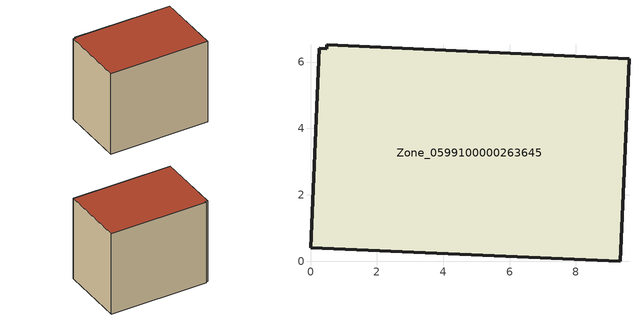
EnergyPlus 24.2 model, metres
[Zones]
Zone_0599100000263645
 floor ground (C_G): 0.49,6.52 9.6,6.1 9.33,0 0,0.41 0.26,6.41 0.49,6.4 z1.24
 wall outside (C_F): 9.33,0 9.6,6.1 0.49,6.52 0.49,6.4 0.26,6.41 0,0.41 9.33,0 z1.24:9.24
 roof outside (C_R): 9.6,6.1 0.49,6.52 0.49,6.4 0.26,6.41 0,0.41 9.33,0 z9.24
[BUILDING]
Pand.0599100000263645: North Axis=0; Terrain=City; Loads Convergence Tolerance Value=0.04; Temperature Convergence Tolerance Value=0.4; Solar Distribution=FullExterior; Maximum Number of Warmup Days=25; Minimum Number of Warmup Days=1
[Site:Location]
Rotterdam.The.Hague.AP_ZH_NLD Design_Conditions: Latitude=51.96; Longitude=4.45; Time Zone=1; Elevation=-4.5
[SITE:GROUNDTEMPERATURE:BUILDINGSURFACE]
18, 18, 18, 18, 18, 18, 18, 18, 18, 18, 18, 18
[MATERIAL] Thermal Absorptance=0.9; Solar Absorptance=0.7; Visible Absorptance=0.7
Name | Roughness | Thickness | Conductivity | Density | Specific Heat
G.TI.1965-1974 | MediumSmooth | 0.15 | 0.882353 | 540 | 1210
F.TI.1965-1974 | Rough | 0.3 | 0.697674 | 1920 | 840
R.TI.1965-1974 | MediumRough | 0.2 | 0.232558 | 1500 | 1000
[CONSTRUCTION]
C_G: G.TI.1965-1974
C_F: F.TI.1965-1974
C_R: R.TI.1965-1974
[ZONE]
Zone_0599100000263645: Type=1; Multiplier=1; Ceiling Height=Autocalculate; Volume=Autocalculate; Floor Area=autocalculate; Part of Total Floor Area=Yes
[ZONEINFILTRATION:DESIGNFLOWRATE]
Infil_Zone_0599100000263645: Zone or ZoneList or Space or SpaceList=Zone_0599100000263645; Schedule=AlwaysOn; Design Flow Rate Calculation Method=Flow/Area; Flow Rate per Floor Area=0.003; Constant Term Coefficient=1; Temperature Term Coefficient=0; Velocity Term Coefficient=0; Velocity Squared Term Coefficient=0
[HVACTEMPLATE:ZONE:IDEALLOADSAIRSYSTEM]
Zone_0599100000263645: Maximum Heating Supply Air Temperature=50; Minimum Cooling Supply Air Temperature=13; Maximum Heating Supply Air Humidity Ratio=0.0156; Minimum Cooling Supply Air Humidity Ratio=0.0077; Heating Limit=NoLimit; Cooling Limit=NoLimit; Dehumidification Control Type=ConstantSensibleHeatRatio; Cooling Sensible Heat Ratio=0.7; Dehumidification Setpoint=60; Humidification Control Type=None; Humidification Setpoint=30; Outdoor Air Method=None; Outdoor Air Flow Rate per Person=0.00944; Outdoor Air Flow Rate per Zone Floor Area=0; Outdoor Air Flow Rate per Zone=0; Demand Controlled Ventilation Type=None; Outdoor Air Economizer Type=NoEconomizer; Heat Recovery Type=None; Sensible Heat Recovery Effectiveness=0.7; Latent Heat Recovery Effectiveness=0.65
[ZONECONTROL:THERMOSTAT]
ThermostatControl_Zone_0599100000263645: Zone or ZoneList=Zone_0599100000263645; Control Type Schedule=DualSetpointControlType; Control 1=Thermostat_Zone_0599100000263645; Temperature Difference Between Cutout And Setpoint=0
[THERMOSTATSETPOINT:DUALSETPOINT]
Thermostat_Zone_0599100000263645: Heating Setpoint Temperature Schedule=HeatingSetpoint_Zone_0599100000263645; Cooling Setpoint Temperature Schedule=CoolingSetpoint_Zone_0599100000263645
[SCHEDULE:COMPACT]
HeatingSetpoint_Zone_0599100000263645: Through: 12/31, For: AllDays, Until: 24:00, 21
CoolingSetpoint_Zone_0599100000263645: Through: 12/31, For: AllDays, Until: 24:00, 24
DualSetpointControlType: Through: 12/31, For: AllDays, Until: 24:00, 4
AlwaysOn: Through: 12/31, For: AllDays, Until: 24:00, 1
